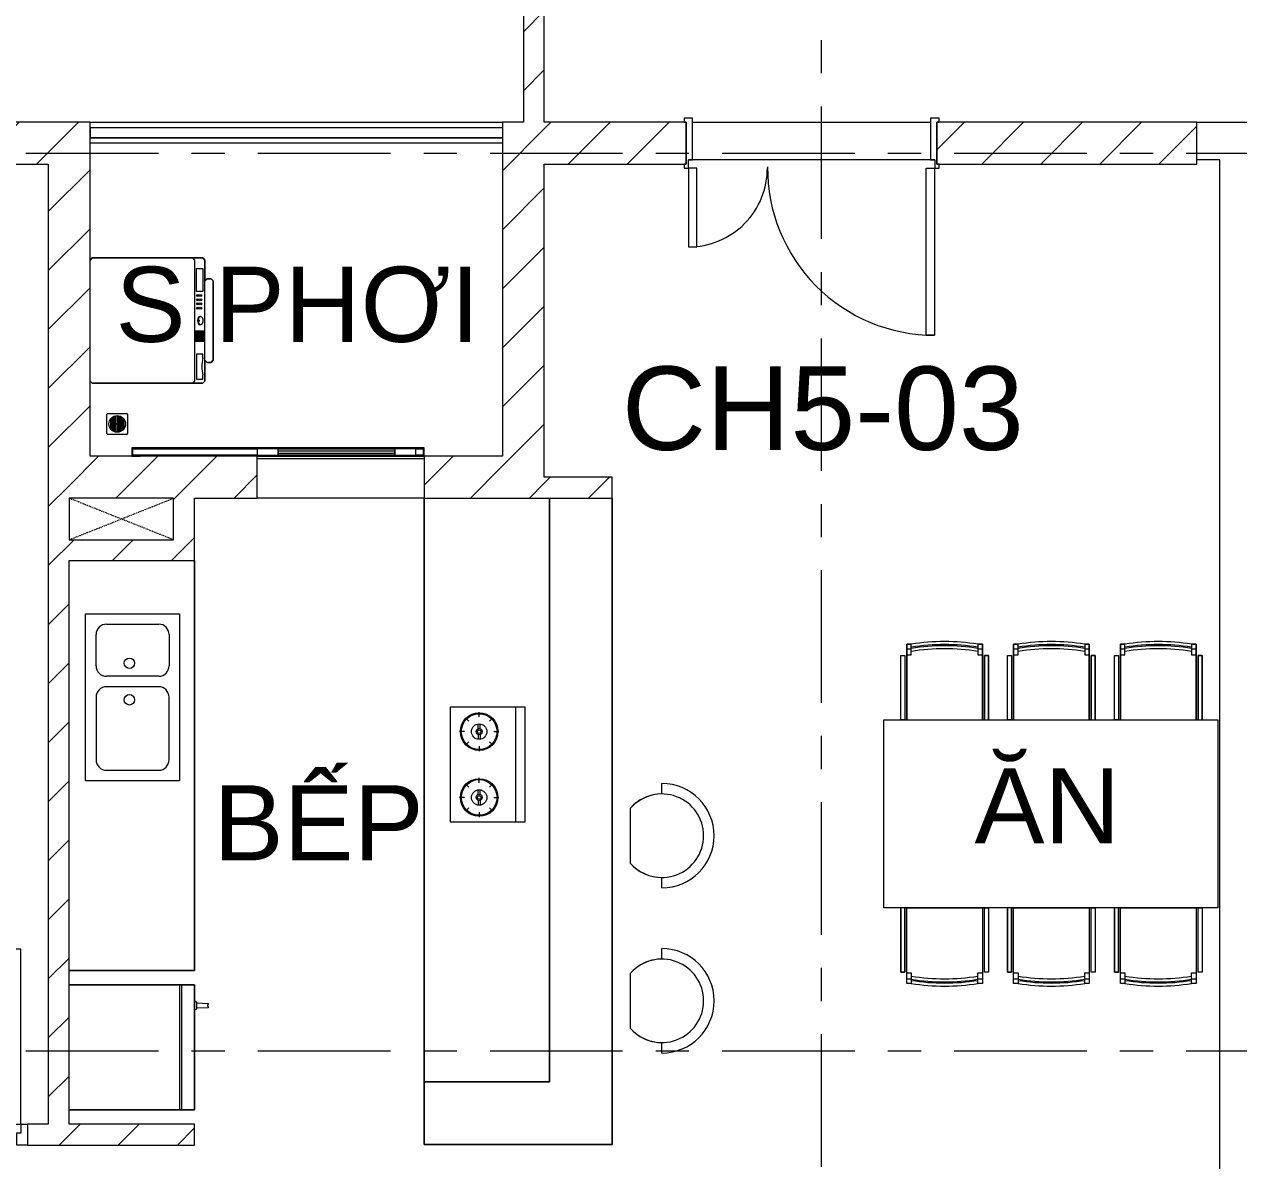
# Model space of a CAD drawing. Header units: millimetres. Extents: x -20144 to 117103, y -11426 to 48263.
# Drawn here: x -4314 to 1501, y 26325 to 31770 of the extents above; entities that cross this region are included whole.
import ezdxf

# ---------------------------------------------------------------- set-up
doc = ezdxf.new("R2010")
doc.units = ezdxf.units.MM
for name, pattern in [('Dash', [6.35, 3.175, -3.175]), ('Dash_2_', [6.35, 3.175, -3.175]), ('Grid Line', [22.225, 12.7, -3.175, 3.175, -3.175])]:
    doc.linetypes.add(name, pattern=pattern)
for name, color, linetype, lineweight in [('A-DETL-GENF', 31, 'Continuous', 5), ('A-DETL-GENF-HDLN', 161, 'Dash_2_', 5), ('CHU', 181, 'Continuous', 5), ('CUA', 31, 'Continuous', 9), ('HATCH-TUONG', 152, 'Continuous', 9), ('NET THAY 1', 41, 'Continuous', 5), ('NET-CAT', 3, 'Continuous', 9), ('NET-THAY', 2, 'Continuous', 15), ('THIET BI', 44, 'Continuous', 5), ('THIET-BI', 44, 'Continuous', 5), ('TRUC', 225, 'Continuous', 5)]:
    doc.layers.add(name, color=color, linetype=linetype, lineweight=lineweight)
doc.styles.add('Arial_4', font='arial.ttf', dxfattribs={"height": 360})
doc.styles.add('Arial_5', font='arial.ttf', dxfattribs={"height": 400})
pattern_1 = [(45, (0, 0), (-141.4214, 141.4214), [])]

# ---------------------------------------------------------------- blocks, each defined once
blk = doc.blocks.new('CUA PHONG NGU - Type 1-60226-MẶT BẰNG TẦNG 5 ĐẾN TẦNG 22')
at = {"layer": 'CUA'}
for p, q in [((-348.5, -52.3), (-348.5, 47.7)), ((-348.5, 47.7), (-298.5, 47.7)), ((-298.5, 47.7), (-298.5, -11.3)), ((501.5, 47.7), (551.5, 47.7)), ((501.5, -11.3), (501.5, 47.7)), ((551.5, 47.7), (551.5, -52.3)), ((-318.5, -52.3), (-348.5, -52.3)), ((-318.5, -11.3), (-318.5, -52.3)), ((-298.5, -11.3), (-318.5, -11.3)), ((-277.5, -52.3), (-317.5, -52.3)), ((-317.5, -52.3), (-317.5, -890.3)), ((-277.5, -890.3), (-277.5, -52.3)), ((521.5, -11.3), (501.5, -11.3)), ((521.5, -52.3), (521.5, -11.3)), ((551.5, -52.3), (521.5, -52.3)), ((-317.5, -890.3), (-277.5, -890.3))]:
    blk.add_line(p, q, dxfattribs=at)
blk.add_arc((-317.5, -52.3), 838, 270, 0.5, dxfattribs=at)
blk = doc.blocks.new('CUA VAO CAN HO - Type 1-60179-MẶT BẰNG TẦNG 5 ĐẾN TẦNG 22')
at = {"layer": 'CUA'}
for p, q in [((-487.5, 922.3), (-447.5, 922.3)), ((-487.5, 122.3), (-487.5, 922.3)), ((-447.5, 922.3), (-447.5, 122.3)), ((650.5, 499.3), (650.5, 122.3)), ((690.5, 499.3), (650.5, 499.3)), ((690.5, 122.3), (690.5, 499.3)), ((-488.5, 122.3), (-508.5, 122.3)), ((-508.5, 122.3), (-508.5, 102.3)), ((-488.5, 81.3), (-488.5, 122.3)), ((-447.5, 122.3), (-487.5, 122.3)), ((650.5, 122.3), (690.5, 122.3)), ((711.5, 122.3), (691.5, 122.3)), ((691.5, 122.3), (691.5, 81.3)), ((711.5, 102.3), (711.5, 122.3)), ((-508.5, 102.3), (-498.5, 102.3)), ((-498.5, 102.3), (-498.5, -97.7)), ((-468.5, 81.3), (-488.5, 81.3)), ((-468.5, -117.7), (-468.5, 81.3)), ((691.5, 81.3), (671.5, 81.3)), ((671.5, 81.3), (671.5, -117.7)), ((701.5, -97.7), (701.5, 102.3)), ((701.5, 102.3), (711.5, 102.3)), ((-498.5, -97.7), (-508.5, -97.7)), ((-508.5, -97.7), (-508.5, -117.7)), ((711.5, -97.7), (701.5, -97.7)), ((711.5, -117.7), (711.5, -97.7)), ((-508.5, -117.7), (-468.5, -117.7)), ((671.5, -117.7), (711.5, -117.7))]:
    blk.add_line(p, q, dxfattribs=at)
for centre, radius, start, end in [((-487.5, 122.3), 800, 359.5, 90), ((690.5, 122.3), 377, 90, 180.5)]:
    blk.add_arc(centre, radius, start, end, dxfattribs=at)
blk = doc.blocks.new('CUA SAN PHOI LUA - CUA SAN PHOI LUA-211563-MẶT BẰNG TẦNG 5 ĐẾN TẦNG 22')
at = {"layer": 'CUA'}
for p, q in [((-360, -100), (-400, -100)), ((-400, -100), (-400, -140)), ((-395, -135), (-395, -105)), ((-395, -105), (-360, -105)), ((-360, -105), (-360, -100)), ((400, -100), (-360, -100)), ((-260, -105), (-360, -105)), ((-360, -105), (-360, -135)), ((-260, -135), (-260, -105)), ((-260, -105), (300, -105)), ((300, -115), (-260, -115)), ((-260, -115), (-260, -125)), ((400, -105), (300, -105)), ((300, -105), (300, -135)), ((300, -125), (300, -115)), ((400, -135), (400, -105)), ((400, -105), (960, -105)), ((960, -100), (960, -105)), ((1000, -100), (960, -100)), ((960, -105), (995, -105)), ((995, -105), (995, -135)), ((1000, -140), (1000, -100)), ((-400, -140), (-360, -140)), ((-360, -135), (-395, -135)), ((-360, -135), (-260, -135)), ((-360, -140), (-360, -135)), ((-360, -140), (960, -140)), ((-260, -125), (300, -125)), ((300, -135), (-260, -135)), ((300, -135), (400, -135)), ((960, -135), (400, -135)), ((995, -135), (960, -135)), ((960, -135), (960, -140)), ((960, -140), (1000, -140))]:
    blk.add_line(p, q, dxfattribs=at)
blk = doc.blocks.new('X-TU LANH - X-TU LANH-V45-MẶT BẰNG TẦNG 5 ĐẾN TẦNG 22')
at = {"layer": 'THIET BI', "lineweight": 9}
for p, q in [((-212.5, 610), (-210.5, 665)), ((-210.5, 665), (-205.2, 665)), ((-194.8, 665), (-189.5, 665)), ((-189.5, 665), (-187.5, 610)), ((-300, 600), (300, 600)), ((-300, 0), (-300, 600)), ((-300, 600), (-300, 0)), ((300, 600), (-300, 600)), ((-222.5, 600), (-217.5, 610)), ((-217.5, 610), (-182.5, 610)), ((-182.5, 610), (-177.5, 600)), ((300, 600), (300, 0)), ((300, 0), (300, 600)), ((300, 540), (-300, 540)), ((300, 530), (-300, 530))]:
    blk.add_line(p, q, dxfattribs=at)
blk.add_arc((-200, 667.2), 5.66, 202.40179, 337.59818, dxfattribs=at)
blk = doc.blocks.new('X-BEP - X-BEP-211568-MẶT BẰNG TẦNG 5 ĐẾN TẦNG 22')
at = {"layer": 'THIET BI', "lineweight": 9}
for p, q in [((0, 0), (0, 600)), ((0, 600), (0, 0)), ((908.9, 521.5), (1708.9, 521.5)), ((908.9, 71.5), (908.9, 521.5)), ((1308.9, 471.5), (1008.9, 471.5)), ((1458.9, 471.5), (1608.9, 471.5)), ((1708.9, 521.5), (1708.9, 71.5)), ((958.9, 421.5), (958.9, 171.5)), ((1358.9, 171.5), (1358.9, 421.5)), ((1408.9, 171.5), (1408.9, 421.5)), ((1658.9, 421.5), (1658.9, 171.5)), ((1008.9, 121.5), (1308.9, 121.5)), ((1608.9, 121.5), (1458.9, 121.5)), ((1708.9, 71.5), (908.9, 71.5)), ((1963.2, 0), (0, 0)), ((0, 0), (1963.2, 0))]:
    blk.add_line(p, q, dxfattribs=at)
for centre in [(1296.4, 311.5), (1471.4, 311.5)]:
    blk.add_circle(centre, 25, dxfattribs=at)
for centre, start, end in [((1008.9, 421.5), 90, 180), ((1308.9, 421.5), 0, 90), ((1458.9, 421.5), 90, 180), ((1608.9, 421.5), 360, 90), ((1008.9, 171.5), 180, 270), ((1308.9, 171.5), 270, 0), ((1458.9, 171.5), 180, 270), ((1608.9, 171.5), 270, 0)]:
    blk.add_arc(centre, 50, start, end, dxfattribs=at)
blk = doc.blocks.new('X-BEP - X-BEP-211569-MẶT BẰNG TẦNG 5 ĐẾN TẦNG 22')
at = {"layer": 'THIET BI', "lineweight": 9}
for p, q in [((0, 600), (2796.6, 600)), ((0, 0), (0, 600)), ((0, 600), (0, 0)), ((2796.6, 600), (0, 600)), ((1245.2, 475.7), (1245.2, 117.4)), ((1794.3, 475.7), (1245.2, 475.7)), ((1794.3, 117.4), (1794.3, 475.7)), ((1362, 407.1), (1362, 430.5)), ((1677.5, 407.1), (1677.5, 430.5)), ((1312.4, 386.6), (1295.8, 403.1)), ((1411.6, 386.6), (1428.2, 403.1)), ((1627.8, 386.6), (1611.3, 403.1)), ((1727.1, 386.6), (1743.6, 403.1)), ((1291.8, 336.9), (1268.4, 336.9)), ((1347.9, 341), (1325.3, 341)), ((1347.9, 332.9), (1325.3, 332.9)), ((1376.1, 341), (1398.7, 341)), ((1376.1, 332.9), (1398.7, 332.9)), ((1432.2, 336.9), (1455.6, 336.9)), ((1607.3, 336.9), (1583.8, 336.9)), ((1663.3, 341), (1640.8, 341)), ((1663.3, 332.9), (1640.8, 332.9)), ((1691.6, 341), (1714.1, 341)), ((1691.6, 332.9), (1714.1, 332.9)), ((1747.6, 336.9), (1771.1, 336.9)), ((1312.4, 287.3), (1295.8, 270.7)), ((1362, 266.8), (1362, 243.3)), ((1411.6, 287.3), (1428.2, 270.7)), ((1627.8, 287.3), (1611.3, 270.7)), ((1677.5, 266.8), (1677.5, 243.3)), ((1727.1, 287.3), (1743.6, 270.7)), ((1794.3, 162.4), (1245.2, 162.4)), ((1245.2, 117.4), (1794.3, 117.4)), ((2796.6, 0), (0, 0)), ((0, 0), (2796.6, 0))]:
    blk.add_line(p, q, dxfattribs=at)
for centre, radius in [((1362, 336.9), 90), ((1362, 336.9), 85.5), ((1677.5, 336.9), 90), ((1677.5, 336.9), 85.5), ((1362, 336.9), 36.9), ((1362, 336.9), 14.7), ((1677.5, 336.9), 36.9), ((1677.5, 336.9), 14.7), ((1362, 336.9), 8.24), ((1677.5, 336.9), 8.24)]:
    blk.add_circle(centre, radius, dxfattribs=at)
blk = doc.blocks.new('X-BAN AN 4 GHE1 - X-BAN AN 6 GHE-211570-MẶT BẰNG TẦNG 5 ĐẾN TẦNG 22')
at = {"layer": 'THIET BI', "lineweight": 9}
for p, q in [((110.2, 1262.7), (132, 1262.7)), ((110.2, 900), (110.2, 1262.7)), ((110.2, 1262.7), (110.2, 900)), ((132, 1262.7), (110.2, 1262.7)), ((110.2, 1240.9), (132, 1240.9)), ((132, 1227.9), (132, 1262.7)), ((132, 1211.9), (132, 1227.9)), ((451.1, 1262.7), (472.9, 1262.7)), ((451.1, 1262.7), (451.1, 1227.9)), ((472.9, 1262.7), (451.1, 1262.7)), ((451.1, 1240.9), (472.9, 1240.9)), ((451.1, 1227.9), (451.1, 1211.9)), ((472.9, 1262.7), (472.9, 900)), ((472.9, 900), (472.9, 1262.7)), ((621.8, 1262.7), (643.6, 1262.7)), ((621.8, 900), (621.8, 1262.7)), ((621.8, 1262.7), (621.8, 900)), ((643.6, 1262.7), (621.8, 1262.7)), ((621.8, 1240.9), (643.6, 1240.9)), ((643.6, 1227.9), (643.6, 1262.7)), ((643.6, 1211.9), (643.6, 1227.9)), ((962.7, 1262.7), (984.5, 1262.7)), ((962.7, 1262.7), (962.7, 1227.9)), ((984.5, 1262.7), (962.7, 1262.7)), ((962.7, 1240.9), (984.5, 1240.9)), ((962.7, 1227.9), (962.7, 1211.9)), ((984.5, 1262.7), (984.5, 900)), ((984.5, 900), (984.5, 1262.7)), ((1133.4, 1262.7), (1155.2, 1262.7)), ((1133.4, 900), (1133.4, 1262.7)), ((1133.4, 1262.7), (1133.4, 900)), ((1155.2, 1262.7), (1133.4, 1262.7)), ((1133.4, 1240.9), (1155.2, 1240.9)), ((1155.2, 1227.9), (1155.2, 1262.7)), ((1155.2, 1211.9), (1155.2, 1227.9)), ((1474.3, 1262.7), (1496.1, 1262.7)), ((1474.3, 1262.7), (1474.3, 1227.9)), ((1496.1, 1262.7), (1474.3, 1262.7)), ((1474.3, 1240.9), (1496.1, 1240.9)), ((1474.3, 1227.9), (1474.3, 1211.9)), ((1496.1, 1262.7), (1496.1, 900)), ((1496.1, 900), (1496.1, 1262.7)), ((81.9, 1208.5), (100.8, 1208.5)), ((81.9, 900), (81.9, 1208.5)), ((81.9, 1208.5), (100.8, 1208.5)), ((81.9, 900), (81.9, 1208.5)), ((100.8, 1208.5), (100.8, 900)), ((100.8, 1208.5), (100.8, 900)), ((110.2, 1211.9), (132, 1211.9)), ((451.1, 1211.9), (472.9, 1211.9)), ((482.3, 1208.5), (501.2, 1208.5)), ((482.3, 900), (482.3, 1208.5)), ((482.3, 1208.5), (482.3, 900)), ((501.2, 1208.5), (482.3, 1208.5)), ((501.2, 1208.5), (501.2, 900)), ((501.2, 900), (501.2, 1208.5)), ((593.5, 1208.5), (612.4, 1208.5)), ((593.5, 900), (593.5, 1208.5)), ((593.5, 1208.5), (612.4, 1208.5)), ((593.5, 900), (593.5, 1208.5)), ((612.4, 1208.5), (612.4, 900)), ((612.4, 1208.5), (612.4, 900)), ((621.8, 1211.9), (643.6, 1211.9)), ((962.7, 1211.9), (984.5, 1211.9)), ((993.9, 1208.5), (1012.8, 1208.5)), ((993.9, 900), (993.9, 1208.5)), ((993.9, 1208.5), (993.9, 900)), ((1012.8, 1208.5), (993.9, 1208.5)), ((1012.8, 1208.5), (1012.8, 900)), ((1012.8, 900), (1012.8, 1208.5)), ((1105.1, 1208.5), (1124, 1208.5)), ((1105.1, 900), (1105.1, 1208.5)), ((1105.1, 1208.5), (1124, 1208.5)), ((1105.1, 900), (1105.1, 1208.5)), ((1124, 1208.5), (1124, 900)), ((1124, 1208.5), (1124, 900)), ((1133.4, 1211.9), (1155.2, 1211.9)), ((1474.3, 1211.9), (1496.1, 1211.9)), ((1505.5, 1208.5), (1524.4, 1208.5)), ((1505.5, 900), (1505.5, 1208.5)), ((1505.5, 1208.5), (1505.5, 900)), ((1524.4, 1208.5), (1505.5, 1208.5)), ((1524.4, 1208.5), (1524.4, 900)), ((1524.4, 900), (1524.4, 1208.5)), ((0, 900), (81.9, 900)), ((0, 0), (0, 900)), ((0, 0), (0, 900)), ((0, 900), (1600, 900)), ((100.8, 900), (81.9, 900)), ((100.8, 900), (110.2, 900)), ((110.2, 900), (472.9, 900)), ((472.9, 900), (482.3, 900)), ((482.3, 900), (501.2, 900)), ((501.2, 900), (593.5, 900)), ((612.4, 900), (593.5, 900)), ((612.4, 900), (621.8, 900)), ((621.8, 900), (984.5, 900)), ((984.5, 900), (993.9, 900)), ((993.9, 900), (1012.8, 900)), ((1012.8, 900), (1105.1, 900)), ((1124, 900), (1105.1, 900)), ((1124, 900), (1133.4, 900)), ((1133.4, 900), (1496.1, 900)), ((1496.1, 900), (1505.5, 900)), ((1505.5, 900), (1524.4, 900)), ((1524.4, 900), (1600, 900)), ((1600, 900), (1600, 0)), ((1600, 900), (1600, 0)), ((81.9, 0), (0, 0)), ((1600, 0), (0, 0)), ((81.9, -308.5), (81.9, 0)), ((100.8, 0), (81.9, 0)), ((81.9, 0), (81.9, -308.5)), ((100.8, 0), (100.8, -308.5)), ((110.2, 0), (100.8, 0)), ((100.8, -308.5), (100.8, 0)), ((110.2, -362.7), (110.2, 0)), ((110.2, 0), (472.9, 0)), ((110.2, -362.7), (110.2, 0)), ((472.9, 0), (472.9, -362.7)), ((482.3, 0), (472.9, 0)), ((472.9, 0), (472.9, -362.7)), ((482.3, -308.5), (482.3, 0)), ((482.3, 0), (501.2, 0)), ((482.3, -308.5), (482.3, 0)), ((501.2, 0), (501.2, -308.5)), ((593.5, 0), (501.2, 0)), ((501.2, 0), (501.2, -308.5)), ((593.5, -308.5), (593.5, 0)), ((612.4, 0), (593.5, 0)), ((593.5, 0), (593.5, -308.5)), ((612.4, 0), (612.4, -308.5)), ((621.8, 0), (612.4, 0)), ((612.4, -308.5), (612.4, 0)), ((621.8, -362.7), (621.8, 0)), ((621.8, 0), (984.5, 0)), ((621.8, -362.7), (621.8, 0)), ((984.5, 0), (984.5, -362.7)), ((993.9, 0), (984.5, 0)), ((984.5, 0), (984.5, -362.7)), ((993.9, -308.5), (993.9, 0)), ((993.9, 0), (1012.8, 0)), ((993.9, -308.5), (993.9, 0)), ((1012.8, 0), (1012.8, -308.5)), ((1105.1, 0), (1012.8, 0)), ((1012.8, 0), (1012.8, -308.5)), ((1105.1, -308.5), (1105.1, 0)), ((1124, 0), (1105.1, 0)), ((1105.1, 0), (1105.1, -308.5)), ((1124, 0), (1124, -308.5)), ((1133.4, 0), (1124, 0)), ((1124, -308.5), (1124, 0)), ((1133.4, -362.7), (1133.4, 0)), ((1133.4, 0), (1496.1, 0)), ((1133.4, -362.7), (1133.4, 0)), ((1496.1, 0), (1496.1, -362.7)), ((1505.5, 0), (1496.1, 0)), ((1496.1, 0), (1496.1, -362.7)), ((1505.5, -308.5), (1505.5, 0)), ((1505.5, 0), (1524.4, 0)), ((1505.5, -308.5), (1505.5, 0)), ((1524.4, 0), (1524.4, -308.5)), ((1600, 0), (1524.4, 0)), ((1524.4, 0), (1524.4, -308.5)), ((100.8, -308.5), (81.9, -308.5)), ((81.9, -308.5), (100.8, -308.5)), ((110.2, -311.9), (132, -311.9)), ((110.2, -340.9), (132, -340.9)), ((132, -311.9), (132, -327.9)), ((132, -327.9), (132, -362.7)), ((451.1, -311.9), (472.9, -311.9)), ((451.1, -327.9), (451.1, -311.9)), ((451.1, -362.7), (451.1, -327.9)), ((451.1, -340.9), (472.9, -340.9)), ((501.2, -308.5), (482.3, -308.5)), ((501.2, -308.5), (482.3, -308.5)), ((612.4, -308.5), (593.5, -308.5)), ((593.5, -308.5), (612.4, -308.5)), ((621.8, -311.9), (643.6, -311.9)), ((621.8, -340.9), (643.6, -340.9)), ((643.6, -311.9), (643.6, -327.9)), ((643.6, -327.9), (643.6, -362.7)), ((962.7, -311.9), (984.5, -311.9)), ((962.7, -327.9), (962.7, -311.9)), ((962.7, -362.7), (962.7, -327.9)), ((962.7, -340.9), (984.5, -340.9)), ((1012.8, -308.5), (993.9, -308.5)), ((1012.8, -308.5), (993.9, -308.5)), ((1124, -308.5), (1105.1, -308.5)), ((1105.1, -308.5), (1124, -308.5)), ((1133.4, -311.9), (1155.2, -311.9)), ((1133.4, -340.9), (1155.2, -340.9)), ((1155.2, -311.9), (1155.2, -327.9)), ((1155.2, -327.9), (1155.2, -362.7)), ((1474.3, -311.9), (1496.1, -311.9)), ((1474.3, -327.9), (1474.3, -311.9)), ((1474.3, -362.7), (1474.3, -327.9)), ((1474.3, -340.9), (1496.1, -340.9)), ((1524.4, -308.5), (1505.5, -308.5)), ((1524.4, -308.5), (1505.5, -308.5)), ((132, -362.7), (110.2, -362.7)), ((132, -362.7), (110.2, -362.7)), ((472.9, -362.7), (451.1, -362.7)), ((472.9, -362.7), (451.1, -362.7)), ((643.6, -362.7), (621.8, -362.7)), ((643.6, -362.7), (621.8, -362.7)), ((984.5, -362.7), (962.7, -362.7)), ((984.5, -362.7), (962.7, -362.7)), ((1155.2, -362.7), (1133.4, -362.7)), ((1155.2, -362.7), (1133.4, -362.7)), ((1496.1, -362.7), (1474.3, -362.7)), ((1496.1, -362.7), (1474.3, -362.7))]:
    blk.add_line(p, q, dxfattribs=at)
for centre, radius, start, end in [((291.5, 261.9), 1013.4, 80.94073, 99.05927), ((291.5, 261.9), 1013.4, 80.94073, 99.05927), ((291.5, 261.9), 998.9, 80.80804, 99.19196), ((291.5, 241.8), 1013.4, 80.94073, 99.05927), ((291.5, 241.8), 998.9, 80.80804, 99.19196), ((803.1, 261.9), 1013.4, 80.94073, 99.05927), ((803.1, 261.9), 1013.4, 80.94073, 99.05927), ((803.1, 261.9), 998.9, 80.80804, 99.19196), ((803.1, 241.8), 1013.4, 80.94073, 99.05927), ((803.1, 241.8), 998.9, 80.80804, 99.19196), ((1314.7, 261.9), 1013.4, 80.94073, 99.05927), ((1314.7, 261.9), 1013.4, 80.94073, 99.05927), ((1314.7, 261.9), 998.9, 80.80804, 99.19196), ((1314.7, 241.8), 1013.4, 80.94073, 99.05927), ((1314.7, 241.8), 998.9, 80.80804, 99.19196), ((291.5, 658.2), 998.9, 260.80804, 279.19196), ((291.5, 658.2), 1013.4, 260.94073, 279.05927), ((291.5, 638.1), 998.9, 260.80804, 279.19196), ((803.1, 658.2), 998.9, 260.80804, 279.19196), ((803.1, 658.2), 1013.4, 260.94073, 279.05927), ((803.1, 638.1), 998.9, 260.80804, 279.19196), ((1314.7, 658.2), 998.9, 260.80804, 279.19196), ((1314.7, 658.2), 1013.4, 260.94073, 279.05927), ((1314.7, 638.1), 998.9, 260.80804, 279.19196), ((291.5, 638.1), 1013.4, 260.94073, 279.05927), ((291.5, 638.1), 1013.4, 260.94073, 279.05927), ((803.1, 638.1), 1013.4, 260.94073, 279.05927), ((803.1, 638.1), 1013.4, 260.94073, 279.05927), ((1314.7, 638.1), 1013.4, 260.94073, 279.05927), ((1314.7, 638.1), 1013.4, 260.94073, 279.05927)]:
    blk.add_arc(centre, radius, start, end, dxfattribs=at)
blk = doc.blocks.new('X-GHE BAR - X-GHE BAR-211572-MẶT BẰNG TẦNG 5 ĐẾN TẦNG 22')
at = {"layer": 'THIET BI', "lineweight": 9}
for p, q in [((-132.3, 400), (132.3, 400)), ((-132.3, 400), (132.3, 400)), ((-250, 250), (-200, 250)), ((-250, 250), (-200, 250)), ((200, 250), (250, 250)), ((200, 250), (250, 250))]:
    blk.add_line(p, q, dxfattribs=at)
for radius, start, end in [(200, 131.40962, 180), (200, 131.40962, 48.59038), (200, 0, 48.59038), (250, 180, 360), (250, 180, 360)]:
    blk.add_arc((0, 250), radius, start, end, dxfattribs=at)
blk = doc.blocks.new('X-BAR1 - X-BAR-211573-MẶT BẰNG TẦNG 5 ĐẾN TẦNG 22')
at = {"layer": 'THIET BI', "lineweight": 9}
for p, q in [((-300, 300), (-300, 3096.7)), ((-300, 3096.7), (-300, 300)), ((0, 3096.7), (0, 0)), ((0, 0), (0, 3096.7)), ((-900, 300), (-300, 300)), ((-900, 0), (-900, 300)), ((-300, 300), (-900, 300)), ((-900, 300), (-900, 0)), ((0, 0), (-900, 0)), ((-900, 0), (0, 0))]:
    blk.add_line(p, q, dxfattribs=at)
blk = doc.blocks.new('X-MAY GIAT - X-MAY GIAT-V46-MẶT BẰNG TẦNG 5 ĐẾN TẦNG 22')
at = {"layer": 'THIET BI', "lineweight": 9}
for p, q in [((-200, 580), (-190, 590)), ((-190, 590), (-200, 580)), ((-190, 590), (190, 590)), ((190, 590), (-190, 590)), ((190, 590), (200, 580)), ((200, 580), (190, 590)), ((-300, 540), (-290, 550)), ((-290, 550), (-300, 540)), ((-300, 10), (-300, 540)), ((-300, 540), (-300, 10)), ((-290, 550), (-190, 550)), ((-190, 550), (-290, 550)), ((-250, 510), (-250, 540)), ((-250, 540), (-140, 540)), ((-200, 560), (-200, 580)), ((-200, 580), (-200, 560)), ((-190, 550), (-200, 560)), ((-200, 560), (-190, 550)), ((190, 550), (-190, 550)), ((-140, 540), (-140, 510)), ((-20, 530), (-20, 525)), ((0, 520), (0, 525)), ((20, 530), (20, 525)), ((160, 540), (160, 510)), ((180, 540), (160, 540)), ((200, 560), (190, 550)), ((190, 550), (200, 560)), ((190, 550), (290, 550)), ((290, 550), (190, 550)), ((200, 580), (200, 560)), ((200, 560), (200, 580)), ((280, 540), (260, 540)), ((280, 510), (280, 540)), ((290, 550), (300, 540)), ((300, 540), (290, 550)), ((300, 540), (300, 10)), ((300, 10), (300, 540)), ((-300, 490), (-290, 500)), ((-290, 500), (290, 500)), ((-140, 510), (-250, 510)), ((160, 510), (280, 510)), ((290, 500), (300, 490)), ((-290, 0), (-300, 10)), ((-300, 10), (-290, 0)), ((300, 10), (290, 0)), ((290, 0), (300, 10))]:
    blk.add_line(p, q, dxfattribs=at)
blk.add_arc((220, 697.5), 162.5, 255.74997, 284.25003, dxfattribs=at)
for centre, major_axis in [((-120, 532.5), (5, 0)), ((-120, 522.5), (5, 0)), ((-100, 532.5), (5, 0)), ((-100, 522.5), (5, 0)), ((-80, 532.5), (5, 0)), ((-80, 522.5), (5, 0)), ((-60, 532.5), (5, 0)), ((-60, 522.5), (5, 0)), ((0, 530), (20, 0)), ((-120, 512.5), (5, 0)), ((-100, 512.5), (5, 0)), ((-80, 512.5), (5, 0)), ((-60, 512.5), (5, 0))]:
    blk.add_ellipse(centre, major_axis=major_axis, ratio=0.5, dxfattribs=at)
blk.add_ellipse((0, 525), major_axis=(20, 0), ratio=0.5, start_param=3.141593, end_param=6.283185, dxfattribs=at)
blk = doc.blocks.new('Top Rail Type - Top Rail_Internal_-211921-MẶT BẰNG TẦNG 5 ĐẾN TẦNG 22')
at = {"layer": 'NET THAY 1', "lineweight": 9}
for p, q in [((-3999.5, 31224.9), (-3999.5, 31274.9)), ((-3999.5, 31274.9), (-2024.5, 31274.9)), ((-2024.5, 31274.9), (-2024.5, 31224.9)), ((-2024.5, 31224.9), (-3999.5, 31224.9))]:
    blk.add_line(p, q, dxfattribs=at)
blk = doc.blocks.new('Top Rail Type - Top Rail_Internal_-V48-MẶT BẰNG TẦNG 5 ĐẾN TẦNG 22')
at = {"layer": 'NET THAY 1', "lineweight": 9}
for p, q in [((-3999.5, 31274.9), (-3999.5, 31224.9)), ((-3999.5, 31274.9), (-2024.5, 31274.9)), ((-2024.5, 31274.9), (-2024.5, 31224.9)), ((-3999.5, 31224.9), (-2024.5, 31224.9))]:
    blk.add_line(p, q, dxfattribs=at)
blk = doc.blocks.new('X-PHEU - X-PHEU-5809-MẶT BẰNG TẦNG 5 ĐẾN TẦNG 22')
at = {"layer": 'THIET-BI', "lineweight": 9}
for p, q in [((25, 29), (25, 121)), ((29, 125), (121, 125)), ((125, 121), (125, 29)), ((42.5, 90.5), (42.5, 59.5)), ((47.5, 51.8), (47.5, 98.2)), ((52.5, 103.1), (52.5, 46.9)), ((57.5, 43.5), (57.5, 106.5)), ((62.5, 108.8), (62.5, 41.2)), ((67.5, 39.8), (67.5, 110.2)), ((72.5, 110.9), (72.5, 78.1)), ((72.5, 71.9), (72.5, 39.1)), ((77.5, 78.1), (77.5, 110.9)), ((77.5, 39.1), (77.5, 71.9)), ((82.5, 110.2), (82.5, 39.8)), ((87.5, 41.2), (87.5, 108.8)), ((92.5, 106.5), (92.5, 43.5)), ((97.5, 46.9), (97.5, 103.1)), ((102.5, 98.2), (102.5, 51.8)), ((107.5, 59.5), (107.5, 90.5)), ((121, 25), (29, 25))]:
    blk.add_line(p, q, dxfattribs=at)
blk.add_circle((75, 75), 40, dxfattribs=at)
for centre, radius, start, end in [((29, 121), 4, 90, 180), ((121, 121), 4, 0, 90), ((75, 75), 36, 139.80824, 154.52563), ((75, 75), 36, 205.47437, 220.19176), ((75, 75), 36, 119.0853, 128.68219), ((75, 75), 36, 102.0247, 110.31751), ((75, 75), 4, 128.68219, 231.31781), ((75, 75), 36, 90, 93.98208), ((75, 75), 36, 86.01792, 90), ((75, 75), 4, 308.68219, 51.31781), ((75, 75), 36, 69.68249, 77.9753), ((75, 75), 36, 51.31781, 60.9147), ((75, 75), 36, 25.47437, 40.19176), ((75, 75), 36, 319.80824, 334.52563), ((29, 29), 4, 180, 270), ((75, 75), 36, 231.31781, 240.9147), ((75, 75), 36, 249.68249, 257.9753), ((75, 75), 36, 266.01792, 270), ((75, 75), 36, 270, 273.98208), ((75, 75), 36, 282.0247, 290.31751), ((75, 75), 36, 299.0853, 308.68219), ((121, 29), 4, 270, 360)]:
    blk.add_arc(centre, radius, start, end, dxfattribs=at)
blk = doc.blocks.new('Family1 - Family1-190244-MẶT BẰNG TẦNG 5 ĐẾN TẦNG 22')
at = {"layer": 'A-DETL-GENF', "lineweight": 9}
for p, q in [((500, 200), (0, 200)), ((0, 200), (0, 0)), ((500, 0), (500, 200)), ((0, 0), (500, 0))]:
    blk.add_line(p, q, dxfattribs=at)
at = {"layer": 'A-DETL-GENF-HDLN', "linetype": 'Dash', "lineweight": 9}
for p, q in [((0, 200), (500, 0.8)), ((0, 0), (500, 199.2))]:
    blk.add_line(p, q, dxfattribs=at)

msp = doc.modelspace()

# ---------------------------------------------------------------- hatches: boundary and pattern name
at = {"layer": 'HATCH-TUONG'}
h = msp.add_hatch(dxfattribs=at)
h.set_pattern_fill('FP_2', color=256, style=0, pattern_type=2)
h.set_pattern_definition(pattern_1)
h.paths.add_polyline_path([(-1824.5, 31299.9), (-1824.5, 32799.9), (-1924.5, 32799.9), (-1924.5, 31299.9)], flags=0)
h = msp.add_hatch(dxfattribs=at)
h.set_pattern_fill('FP_2', color=256, style=0, pattern_type=2)
h.set_pattern_definition(pattern_1)
h.paths.add_polyline_path([(-4199.5, 31099.9), (-4199.5, 31299.9), (-6149.5, 31299.9), (-6149.5, 31099.9), (-5346.8, 31099.9)], flags=0)
h = msp.add_hatch(dxfattribs=at)
h.set_pattern_fill('FP_2', color=256, style=0, pattern_type=2)
h.set_pattern_definition(pattern_1)
h.paths.add_polyline_path([(-3999.5, 29699.9), (-3999.5, 31299.9), (-4199.5, 31299.9), (-4199.5, 29699.9), (-4099.5, 29699.9)], flags=0)
h = msp.add_hatch(dxfattribs=at)
h.set_pattern_fill('FP_2', color=256, style=0, pattern_type=2)
h.set_pattern_definition(pattern_1)
h.paths.add_polyline_path([(-2024.5, 29499.9), (-1824.5, 29499.9), (-1824.5, 31299.9), (-2024.5, 31299.9), (-2024.5, 29535.4)], flags=0)
h = msp.add_hatch(dxfattribs=at)
h.set_pattern_fill('FP_2', color=256, style=0, pattern_type=2)
h.set_pattern_definition(pattern_1)
h.paths.add_polyline_path([(1300.5, 31099.9), (1300.5, 31299.9), (55.5, 31299.9), (55.5, 31099.9)], flags=0)
h.paths.add_polyline_path([(-1144.5, 31099.9), (-1144.5, 31299.9), (-1824.5, 31299.9), (-1824.5, 31099.9), (-1816.6, 31099.9)], flags=0)
h = msp.add_hatch(dxfattribs=at)
h.set_pattern_fill('FP_2', color=256, style=0, pattern_type=2)
h.set_pattern_definition(pattern_1)
h.paths.add_polyline_path([(-4199.5, 29199.9), (-4099.5, 29199.9), (-4099.5, 29699.9), (-4199.5, 29699.9), (-4199.5, 29299.9)], flags=0)
h = msp.add_hatch(dxfattribs=at)
h.set_pattern_fill('FP_2', color=256, style=0, pattern_type=2)
h.set_pattern_definition(pattern_1)
h.paths.add_polyline_path([(-3599.5, 29499.9), (-3599.5, 29699.9), (-4099.5, 29699.9), (-4099.5, 29499.9)], flags=0)
h = msp.add_hatch(dxfattribs=at)
h.set_pattern_fill('FP_2', color=256, style=0, pattern_type=2)
h.set_pattern_definition(pattern_1)
h.paths.add_polyline_path([(-3581.7, 29199.9), (-3499.5, 29199.9), (-3499.5, 29699.9), (-3599.5, 29699.9), (-3599.5, 29199.9)], flags=0)
h = msp.add_hatch(dxfattribs=at)
h.set_pattern_fill('FP_2', color=256, style=0, pattern_type=2)
h.set_pattern_definition(pattern_1)
h.paths.add_polyline_path([(-2024.5, 29499.9), (-2024.5, 29699.9), (-2399.5, 29699.9), (-2399.5, 29499.9)], flags=0)
h.paths.add_polyline_path([(-3499.5, 29499.9), (-3199.5, 29499.9), (-3199.5, 29699.9), (-3499.5, 29699.9), (-3499.5, 29535.4)], flags=0)
h = msp.add_hatch(dxfattribs=at)
h.set_pattern_fill('FP_2', color=256, style=0, pattern_type=2)
h.set_pattern_definition(pattern_1)
h.paths.add_polyline_path([(-1499.5, 29499.9), (-1499.5, 29599.9), (-1824.5, 29599.9), (-1824.5, 29499.9), (-1816.6, 29499.9)], flags=0)
h = msp.add_hatch(dxfattribs=at)
h.set_pattern_fill('FP_2', color=256, style=0, pattern_type=2)
h.set_pattern_definition(pattern_1)
h.paths.add_polyline_path([(-3599.5, 29199.9), (-3599.5, 29299.9), (-4099.5, 29299.9), (-4099.5, 29199.9)], flags=0)
h = msp.add_hatch(dxfattribs=at)
h.set_pattern_fill('FP_2', color=256, style=0, pattern_type=2)
h.set_pattern_definition(pattern_1)
h.paths.add_polyline_path([(-4099.5, 26499.9), (-4099.5, 29199.9), (-4199.5, 29199.9), (-4199.5, 26499.9)], flags=0)
h = msp.add_hatch(dxfattribs=at)
h.set_pattern_fill('FP_2', color=256, style=0, pattern_type=2)
h.set_pattern_definition(pattern_1)
h.paths.add_polyline_path([(-3499.5, 26399.9), (-3499.5, 26499.9), (-4299.5, 26499.9), (-4299.5, 26399.9), (-3581.7, 26399.9)], flags=0)
h.paths.add_polyline_path([(-5346.8, 26399.9), (-5199.5, 26399.9), (-5199.5, 26499.9), (-8299.5, 26499.9), (-8299.5, 26399.9), (-5899.5, 26399.9)], flags=0)

# ---------------------------------------------------------------- linework, layer by layer
at = {"layer": 'NET-CAT'}
for p, q in [((-1924.5, 32799.9), (-1924.5, 31299.9)), ((-1824.5, 31299.9), (-1824.5, 32799.9)), ((-4199.5, 31299.9), (-6149.5, 31299.9)), ((-3999.5, 31299.9), (-4199.5, 31299.9)), ((-3999.5, 29699.9), (-3999.5, 31299.9)), ((-2024.5, 31299.9), (-2024.5, 29699.9)), ((-1924.5, 31299.9), (-2024.5, 31299.9)), ((-1144.5, 31299.9), (-1824.5, 31299.9)), ((-1144.5, 31099.9), (-1144.5, 31299.9)), ((1300.5, 31299.9), (55.5, 31299.9)), ((55.5, 31299.9), (55.5, 31099.9)), ((1300.5, 31099.9), (1300.5, 31299.9)), ((-6149.5, 31099.9), (-4199.5, 31099.9)), ((-4199.5, 31099.9), (-4199.5, 29699.9)), ((-1824.5, 29599.9), (-1824.5, 31099.9)), ((-1824.5, 31099.9), (-1144.5, 31099.9)), ((55.5, 31099.9), (1300.5, 31099.9)), ((-4199.5, 29699.9), (-4199.5, 29199.9)), ((-3599.5, 29699.9), (-3999.5, 29699.9)), ((-3499.5, 29699.9), (-3599.5, 29699.9)), ((-3199.5, 29699.9), (-3499.5, 29699.9)), ((-3199.5, 29499.9), (-3199.5, 29699.9)), ((-2024.5, 29699.9), (-2399.5, 29699.9)), ((-2399.5, 29699.9), (-2399.5, 29499.9)), ((-1499.5, 29599.9), (-1824.5, 29599.9)), ((-1499.5, 29499.9), (-1499.5, 29599.9)), ((-3499.5, 29199.9), (-3499.5, 29499.9)), ((-3499.5, 29499.9), (-3199.5, 29499.9)), ((-2399.5, 29499.9), (-2024.5, 29499.9)), ((-2024.5, 29499.9), (-1824.5, 29499.9)), ((-1824.5, 29499.9), (-1499.5, 29499.9)), ((-4199.5, 29199.9), (-4199.5, 26499.9)), ((-4099.5, 26499.9), (-4099.5, 29199.9)), ((-4099.5, 29199.9), (-3599.5, 29199.9)), ((-3599.5, 29199.9), (-3499.5, 29199.9)), ((-4199.5, 26499.9), (-4299.5, 26499.9)), ((-4299.5, 26499.9), (-4299.5, 26399.9)), ((-3499.5, 26499.9), (-4099.5, 26499.9)), ((-3499.5, 26399.9), (-3499.5, 26499.9)), ((-4299.5, 26399.9), (-3499.5, 26399.9))]:
    msp.add_line(p, q, dxfattribs=at)
at = {"layer": 'NET-THAY', "lineweight": 9}
for p, q in [((-3999.5, 31299.9), (-2024.5, 31299.9)), ((-1114.5, 31299.9), (25.5, 31299.9)), ((1300.5, 31299.9), (1590.5, 31299.9)), ((-2024.5, 31199.9), (-3999.5, 31199.9)), ((45.5, 31119.9), (-1134.5, 31119.9)), ((1410.5, 31119.9), (1300.5, 31119.9)), ((1410.5, 22789.9), (1410.5, 31119.9)), ((-3199.5, 29689.9), (-2399.5, 29689.9)), ((-2399.5, 29499.9), (-3199.5, 29499.9))]:
    msp.add_line(p, q, dxfattribs=at)
at = {"layer": 'TRUC', "linetype": 'Grid Line', "ltscale": 50}
for p, q in [((-499.5, 43599.9), (-499.5, -4500.1)), ((43000.5, 31149.9), (-14407, 31149.9)), ((43000.5, 26849.9), (-12092.4, 26849.9))]:
    msp.add_line(p, q, dxfattribs=at)

# ---------------------------------------------------------------- block references
at = {"lineweight": 9}
for name, p, rotation in [('CUA VAO CAN HO - Type 1-60179-MẶT BẰNG TẦNG 5 ĐẾN TẦNG 22', (-443, 31202.2), 180), ('X-MAY GIAT - X-MAY GIAT-V46-MẶT BẰNG TẦNG 5 ĐẾN TẦNG 22', (-3999.5, 30349.9), 270), ('CUA SAN PHOI LUA - CUA SAN PHOI LUA-211563-MẶT BẰNG TẦNG 5 ĐẾN TẦNG 22', (-2799.5, 29599.9), 180), ('X-BEP - X-BEP-211569-MẶT BẰNG TẦNG 5 ĐẾN TẦNG 22', (-1799.5, 26703.3), 90), ('X-BEP - X-BEP-211568-MẶT BẰNG TẦNG 5 ĐẾN TẦNG 22', (-3499.5, 27236.8), 90), ('X-GHE BAR - X-GHE BAR-211572-MẶT BẰNG TẦNG 5 ĐẾN TẦNG 22', (-1011.6, 27882), 90), ('CUA PHONG NGU - Type 1-60226-MẶT BẰNG TẦNG 5 ĐẾN TẦNG 22', (-4648, 26447.7), 180), ('X-GHE BAR - X-GHE BAR-211572-MẶT BẰNG TẦNG 5 ĐẾN TẦNG 22', (-1011.6, 27091), 90), ('X-TU LANH - X-TU LANH-V45-MẶT BẰNG TẦNG 5 ĐẾN TẦNG 22', (-4099.5, 26868.4), 270)]:
    msp.add_blockref(name, p, dxfattribs=dict(at, rotation=rotation))
for name, p in [('Top Rail Type - Top Rail_Internal_-211921-MẶT BẰNG TẦNG 5 ĐẾN TẦNG 22', (0, 0)), ('Top Rail Type - Top Rail_Internal_-V48-MẶT BẰNG TẦNG 5 ĐẾN TẦNG 22', (0, 0)), ('X-PHEU - X-PHEU-5809-MẶT BẰNG TẦNG 5 ĐẾN TẦNG 22', (-3944.5, 29779.9)), ('Family1 - Family1-190244-MẶT BẰNG TẦNG 5 ĐẾN TẦNG 22', (-4099.5, 29299.9)), ('X-BAR1 - X-BAR-211573-MẶT BẰNG TẦNG 5 ĐẾN TẦNG 22', (-1499.5, 26403.3)), ('X-BAN AN 4 GHE1 - X-BAN AN 6 GHE-211570-MẶT BẰNG TẦNG 5 ĐẾN TẦNG 22', (-199.5, 27537.1))]:
    msp.add_blockref(name, p, dxfattribs=at)

# ---------------------------------------------------------------- texts
at = {"layer": 'CHU', "color": 7, "lineweight": 30, "line_spacing_factor": 0.936439}
for s, insert, char_height, width, attachment_point, style in [('\\pt2540,5080,7620,10160,12700,15240,17780,20320,22860,25400,27940,30480,33020,35560,38100,40640,43180,45720,48260,50800,53340,55880,58420,60960,63500,66040,68580,71120,73660,76200,78740,81280;S.PHƠI', (-3877.9, 30608), 360, 1723.06, 1, 'Arial_4'), ('\\pt2540,5080,7620,10160,12700,15240,17780,20320,22860,25400,27940,30480,33020,35560,38100,40640,43180,45720,48260,50800,53340,55880,58420,60960,63500,66040,68580,71120,73660,76200,78740,81280;CH5-03', (471.9, 30130.2), 400, 1977.58, 3, 'Arial_5'), ('\\pt2540,5080,7620,10160,12700,15240,17780,20320,22860,25400,27940,30480,33020,35560,38100,40640,43180,45720,48260,50800,53340,55880,58420,60960,63500,66040,68580,71120,73660,76200,78740,81280;ĂN', (235.2, 28205.2), 360, 709.02, 1, 'Arial_4'), ('\\pt2540,5080,7620,10160,12700,15240,17780,20320,22860,25400,27940,30480,33020,35560,38100,40640,43180,45720,48260,50800,53340,55880,58420,60960,63500,66040,68580,71120,73660,76200,78740,81280;BẾP', (-3408.3, 28123.9), 360, 1016.06, 1, 'Arial_4')]:
    msp.add_mtext(s, dxfattribs=dict(at, insert=insert, char_height=char_height, width=width, attachment_point=attachment_point, style=style))

doc.saveas('drawing.dxf')
